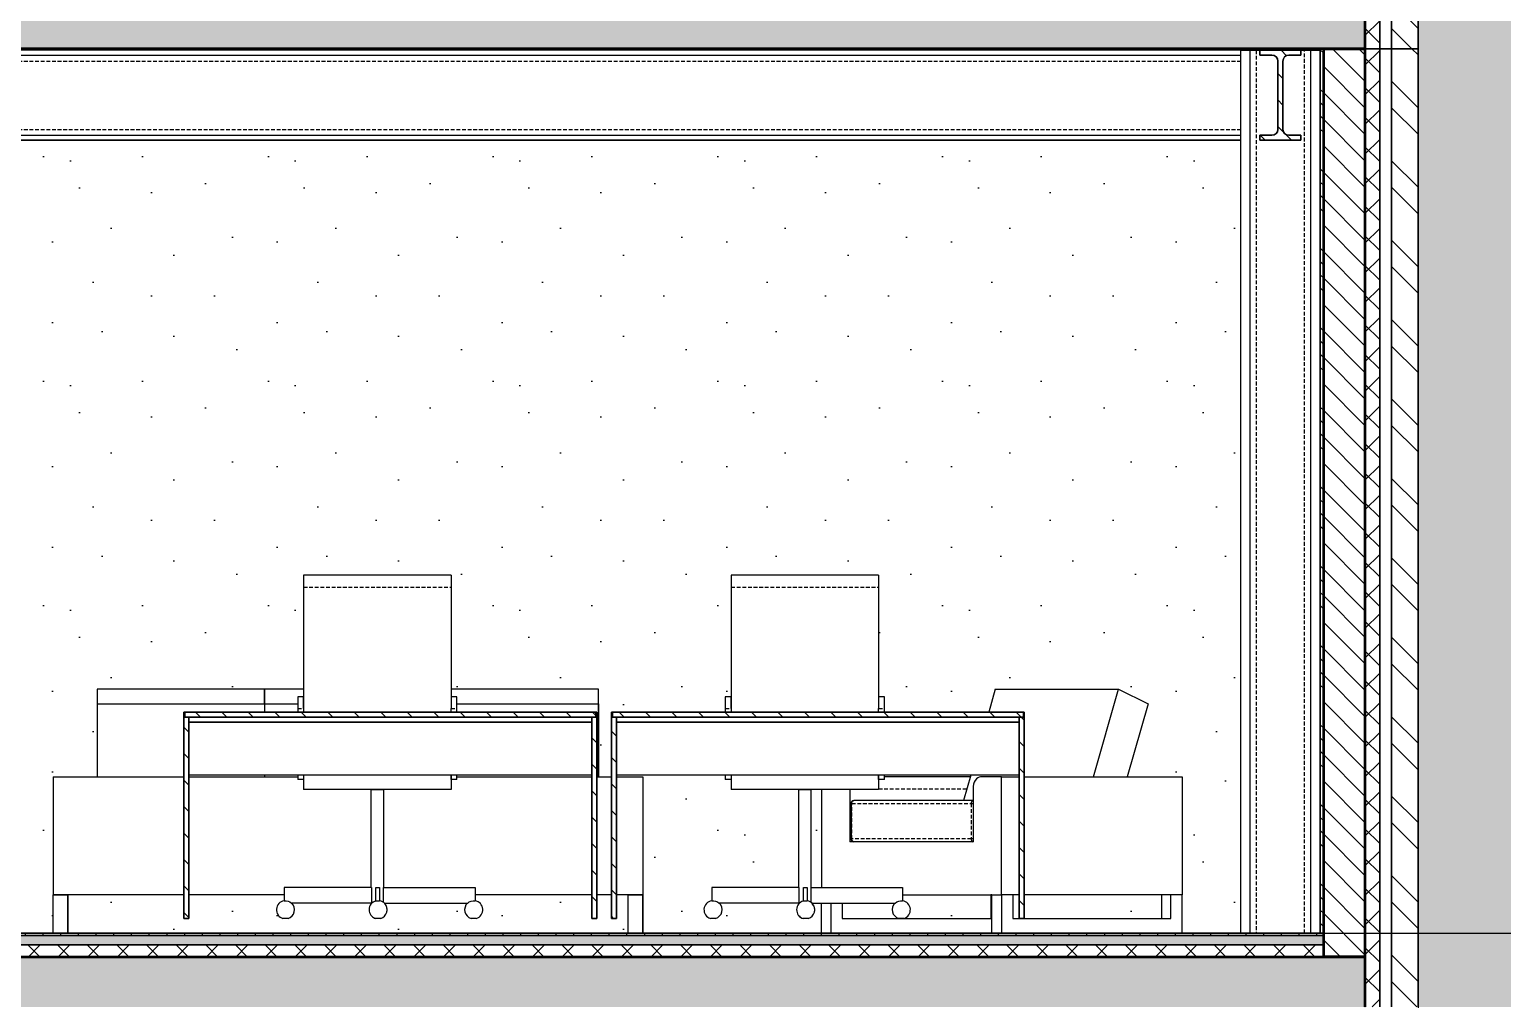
# Model space of a CAD drawing. Header units: millimetres. Extents: x -100 to 224448, y 0 to 22177.
# Drawn here: x 90569 to 95565, y 10125 to 13416 of the extents above; entities that cross this region are included whole.
import ezdxf

# ---------------------------------------------------------------- set-up
doc = ezdxf.new("R2010")
doc.units = ezdxf.units.MM
doc.linetypes.add('DASHED', pattern=[19.05, 12.7, -6.35])
doc.layers.get('0').update_dxf_attribs({"true_color": 0xdfdfdf})
for name, color, linetype in [('Background_0', 7, 'Continuous'), ('Background_Front bricks', 7, 'Continuous'), ('Boundary_0', 7, 'Continuous'), ('Boundary_Air', 7, 'Continuous'), ('Boundary_Cavity Wall_ Front', 7, 'Continuous'), ('Boundary_Floor_ Ceramic Tiles', 7, 'Continuous'), ('Boundary_Front bricks', 7, 'Continuous'), ('Boundary_Gypsum Board', 54, 'Continuous'), ('Boundary_Insulation_ Extruded Polystyrene', 42, 'Continuous'), ('Boundary_Insulation_ Polyurethane Foam', 42, 'Continuous'), ('Boundary_Screed', 7, 'Continuous'), ('Elevation_Front bricks', 7, 'Continuous'), ('Elevation_Gypsum Board', 7, 'Continuous'), ('Fill_0', 7, 'Continuous'), ('Fill_Concrete_ Reinforced', 85, 'Continuous'), ('Fill_Floor_ Ceramic Tiles', 251, 'Continuous'), ('Fill_Front bricks', 7, 'Continuous'), ('Fill_Gypsum Board', 251, 'Continuous'), ('Fill_Insulation_ Extruded Polystyrene', 42, 'Continuous'), ('Fill_Insulation_ Polyurethane Foam', 42, 'Continuous'), ('Fill_Screed', 251, 'Continuous'), ('Fill_Supporting Wall_ Brick', 11, 'Continuous'), ('Viewport border', 7, 'Continuous')]:
    doc.layers.add(name, color=color, linetype=linetype)
for name, color, linetype, lineweight in [('Background_Air', 7, 'Continuous', 9), ('Background_Concrete_ Reinforced', 7, 'Continuous', 9), ('Background_Floor_ Ceramic Tiles', 7, 'Continuous', 9), ('Background_Gypsum Board', 7, 'Continuous', 9), ('Background_Insulation_ Extruded Polystyrene', 7, 'Continuous', 9), ('Background_Insulation_ Polyurethane Foam', 7, 'Continuous', 9), ('Background_Screed', 7, 'Continuous', 9), ('Background_Supporting Wall_ Brick', 7, 'Continuous', 9), ('Boundary_Concrete_ Reinforced', 99, 'Continuous', 50), ('Boundary_Supporting Wall_ Brick', 14, 'Continuous', 50)]:
    doc.layers.add(name, color=color, linetype=linetype, lineweight=lineweight)
doc.layers.add('BIM_ROOM_LINES', color=7, linetype='Continuous', plot=False)
pattern_1 = [(45, (-5595.9, -5200), (-44.90128, 44.90128), [])]
pattern_2 = [(15, (-5595.9, -5200), (287.368, 497.736), [50.8, -355.6]), (105, (-5595.9, -5200), (-497.736, 287.368), [50.8, -355.6]), (150, (-5546.83, -5186.85), (-392.5523, -105.184), [71.842, -502.8944]), (15, (-5606, -4966.04), (287.368, 497.736), [50.8, -355.6]), (60, (-5574.9, -4984), (-105.184, 392.5523), [35.921, -538.8154]), (150, (-5574.9, -4984), (-392.5523, -105.184), [35.921, -538.8154]), (15, (-5485.1, -4828.46), (287.368, 497.736), [71.842, -334.558]), (60, (-5485.1, -4828.46), (-105.184, 392.5523), [50.8, -523.9364]), (150, (-5415.7, -4809.87), (-392.5523, -105.184), [50.8, -523.9364]), (105, (-5352.3, -5029.55), (-497.736, 287.368), [50.8, -355.6]), (60, (-5352.32, -5029.55), (-105.184, 392.5523), [35.921, -538.8154]), (150, (-5334.36, -4998.44), (-392.5523, -105.184), [35.921, -538.8154]), (15, (-5573.13, -5088.7), (287.368, 497.736), [25.4, -340.36]), (15, (-5305, -4911.7), (287.368, 497.736), [25.4, -340.36]), (105, (-5440.83, -4895.5), (-497.736, 287.368), [25.4, -340.36]), (150, (-5332.6, -5103.15), (-392.5523, -105.184), [35.921, -538.8154]), (150, (-5576.65, -4879.3), (-392.5523, -105.184), [35.921, -538.8154]), (60, (-5446.4, -5021.9), (-105.184, 392.5523), [35.921, -538.8154]), (105, (-5474.1, -5114.77), (-497.736, 287.368), [6.35, -400.05]), (105, (-5500.1, -4944.24), (-497.736, 287.368), [6.35, -400.05]), (105, (-5334.15, -4827.46), (-497.736, 287.368), [6.35, -400.05]), (105, (-5272.14, -5034.36), (-497.736, 287.368), [6.35, -400.05])]

# ---------------------------------------------------------------- blocks, each defined once
blk = doc.blocks.new("AA'__section__..%5CMainBuilding.dwg", base_point=(4426.8, -9050, 0))
at = {"layer": 'Elevation_Front bricks'}
h = blk.add_hatch(dxfattribs=at)
h.set_pattern_fill('V_MASONRY300x75', color=256, scale=10, style=0)
h.paths.add_polyline_path([(41445.9, 4800), (26195.9, 4800), (26195.9, 4495), (26195.9, 4470), (26195.9, 4300), (26195.9, 1050), (41445.9, 1050)])
h.paths.add_polyline_path([(26585.9, 4105), (26645.9, 4105), (27785.9, 4105), (27845.9, 4105), (28985.9, 4105), (29045.9, 4105), (30185.9, 4105), (30245.9, 4105), (31385.9, 4105), (31445.9, 4105), (32585.9, 4105), (32645.9, 4105), (33785.9, 4105), (33845.9, 4105), (34985.9, 4105), (35045.9, 4105), (36185.9, 4105), (36245.9, 4105), (37385.9, 4105), (37445.9, 4105), (38585.9, 4105), (38645.9, 4105), (39785.9, 4105), (39845.9, 4105), (40985.9, 4105), (41045.9, 4105), (41045.9, 1745), (40985.9, 1745), (39845.9, 1745), (39785.9, 1745), (38645.9, 1745), (38585.9, 1745), (37445.9, 1745), (37385.9, 1745), (36245.9, 1745), (36185.9, 1745), (35045.9, 1745), (34985.9, 1745), (33845.9, 1745), (33785.9, 1745), (32645.9, 1745), (32585.9, 1745), (31445.9, 1745), (31385.9, 1745), (30245.9, 1745), (30185.9, 1745), (29045.9, 1745), (28985.9, 1745), (27845.9, 1745), (27785.9, 1745), (26645.9, 1745), (26585.9, 1745)], flags=16)
at = {"layer": 'Elevation_Gypsum Board'}
h = blk.add_hatch(dxfattribs=at)
h.set_pattern_fill('DOTS2', color=256, scale=30, style=0)
h.paths.add_polyline_path([(25625.9, 4295), (25632.1, 4295), (25646.9, 4295), (25659.4, 4295), (25798.4, 4295), (25810.9, 4295), (25825.7, 4295), (25831.9, 4295), (25863.9, 4295), (25863.9, 4300), (25846.9, 4300), (25840.7, 4300), (25831.9, 4300), (25825.9, 4300), (25825.7, 4300), (25810.9, 4300), (25661.9, 4300), (25647.1, 4300), (25646.9, 4300), (25640.9, 4300), (25632.1, 4300), (25625.9, 4300), (25608.9, 4300), (25593.9, 4300), (21120.9, 4300), (21105.9, 4300), (21105.9, 4295), (25593.9, 4295)])
h = blk.add_hatch(dxfattribs=at)
h.set_pattern_fill('DOTS2', color=256, scale=30, style=0)
h.paths.add_polyline_path([(23416.6, 2127.4), (23416.6, 2078.3), (23416.6, 1830), (23460.5, 1830), (23460.5, 2050), (23463.5, 2050), (23846.4, 2050), (23846.4, 2061.9), (23846.4, 2090.2), (23846.4, 2101.9), (23866.4, 2101.9), (23866.4, 2474.1), (23866.4, 2502.4), (23866.4, 2514.1), (24366.4, 2514.1), (24366.4, 2502.4), (24366.4, 2474.1), (24366.4, 2101.9), (24386.4, 2101.9), (24386.4, 2090.2), (24386.4, 2061.9), (24386.4, 2050), (24740.1, 2050), (24762.2, 2127.4), (25180, 2127.4), (25280.5, 2078.3), (25209.3, 1830), (25395.9, 1830), (25395.9, 1430), (25395.9, 1300), (25593.9, 1300), (25593.9, 3990), (21120.9, 3990), (21120.9, 1300), (21566.6, 1300), (21566.6, 1430), (21566.6, 1830), (21716.6, 1830), (21716.6, 2078.3), (21716.6, 2127.4), (22283.3, 2127.4), (22416.4, 2127.4), (22416.4, 2474.1), (22416.4, 2502.4), (22416.4, 2514.1), (22916.4, 2514.1), (22916.4, 2502.4), (22916.4, 2474.1), (22916.4, 2127.4)])
h = blk.add_hatch(dxfattribs=at)
h.set_pattern_fill('DOTS2', color=256, scale=30, style=0)
h.paths.add_polyline_path([(23566.6, 1830), (23566.6, 1430), (23566.6, 1300), (24172.4, 1300), (24172.4, 1401.9), (24140.1, 1401.9, -0.014545), (24141.4, 1400.7, -0.191524), (24149.8, 1379.5, -0.331659), (24127.8, 1350), (24119, 1350), (24110.2, 1350, -0.13177), (24096.6, 1358.4, -0.414572), (24097.9, 1401.9), (24096.2, 1401.9), (24095.9, 1401.9), (23826, 1401.9, -0.577912), (23813.7, 1350), (23796.1, 1350, -0.801963), (23800.3, 1410), (23800.3, 1455.4), (24095.9, 1455.4), (24095.9, 1786.9), (23866.4, 1786.9), (23866.4, 1821.2), (23846.4, 1821.2), (23846.4, 1836), (23477.5, 1836), (23477.5, 1830)])
h = blk.add_hatch(dxfattribs=at)
h.set_pattern_fill('DOTS2', color=256, scale=30, style=0)
h.paths.add_polyline_path([(24386.4, 1830), (24677, 1830), (24678.7, 1836), (24386.4, 1836)])
h = blk.add_hatch(dxfattribs=at)
h.set_pattern_fill('DOTS2', color=256, scale=30, style=0)
h.paths.add_polyline_path([(24172.4, 1455.4), (24172.4, 1786.9), (24136.9, 1786.9), (24136.9, 1455.4)])
h = blk.add_hatch(dxfattribs=at)
h.set_pattern_fill('DOTS2', color=256, scale=30, style=0)
h.paths.add_polyline_path([(22010.5, 1430), (21616.6, 1430), (21616.6, 1300), (23516.6, 1300), (23516.6, 1430), (23477.5, 1430), (23477.5, 1350), (23460.5, 1350), (23460.5, 1430), (23410.5, 1430), (23410.5, 1350), (23393.5, 1350), (23393.5, 1430), (22997.8, 1430), (22997.8, 1410, -0.801963), (23002.1, 1350), (22984.5, 1350, -0.577912), (22972.2, 1401.9), (22690.1, 1401.9, -0.014545), (22691.4, 1400.7, -0.191524), (22699.8, 1379.5, -0.331659), (22677.8, 1350), (22669, 1350), (22660.2, 1350, -0.131769), (22646.6, 1358.4, -0.414572), (22647.9, 1401.9), (22646.2, 1401.9), (22645.9, 1401.9), (22376, 1401.9, -0.577911), (22363.7, 1350), (22346.1, 1350, -0.801964), (22350.3, 1410), (22350.3, 1430), (22027.5, 1430), (22027.5, 1350), (22010.5, 1350)])
h = blk.add_hatch(dxfattribs=at)
h.set_pattern_fill('DOTS2', color=256, scale=30, style=0)
h.paths.add_polyline_path([(24242.9, 1401.9), (24242.9, 1350), (24434.5, 1350, -0.577912), (24422.2, 1401.9)])
h = blk.add_hatch(dxfattribs=at)
h.set_pattern_fill('DOTS2', color=256, scale=30, style=0)
h.paths.add_polyline_path([(24746.9, 1430), (24447.8, 1430), (24447.8, 1410, -0.801963), (24452.1, 1350), (24746.9, 1350)])
h = blk.add_hatch(dxfattribs=at)
h.set_pattern_fill('DOTS2', color=256, scale=30, style=0)
h.paths.add_polyline_path([(24821.4, 1350), (24843.5, 1350), (24843.5, 1430), (24821.4, 1430)])
h = blk.add_hatch(dxfattribs=at)
h.set_pattern_fill('DOTS2', color=256, scale=30, style=0)
h.paths.add_polyline_path([(25325.5, 1430), (24860.5, 1430), (24860.5, 1350), (25325.5, 1350)])
at = {"layer": 'Fill_0', "extrusion": (-1.74004e-16, -3.40045e-30, -1)}
h = blk.add_hatch(dxfattribs=at)
h.set_pattern_fill('ANSI31', color=256, scale=20, style=0)
h.set_pattern_definition(pattern_1)
edge = h.paths.add_edge_path()
edge.add_line((-25659.4, 4278.3), (-25659.4, 4295))
edge.add_line((-25659.4, 4295), (-25798.4, 4295))
edge.add_line((-25798.4, 4295), (-25798.4, 4278.3))
edge.add_line((-25798.4, 4278.3), (-25757.5, 4278.3))
edge.add_spline(control_points=[(-25757.5, 4278.3), (-25737.6, 4278.3), (-25737.6, 4258.4)], knot_values=[-0.785398, -0.785398, -0.785398, 0.785398, 0.785398, 0.785398], weights=[1, 0.707107, 1], degree=2, periodic=0)
edge.add_line((-25737.6, 4258.4), (-25737.6, 4026.6))
edge.add_spline(control_points=[(-25737.6, 4026.6), (-25737.6, 4006.7), (-25757.5, 4006.7)], knot_values=[-0.785398, -0.785398, -0.785398, 0.785398, 0.785398, 0.785398], weights=[1, 0.707107, 1], degree=2, periodic=0)
edge.add_line((-25757.5, 4006.7), (-25798.4, 4006.7))
edge.add_line((-25798.4, 4006.7), (-25798.4, 3990))
edge.add_line((-25798.4, 3990), (-25659.4, 3990))
edge.add_line((-25659.4, 3990), (-25659.4, 4006.7))
edge.add_line((-25659.4, 4006.7), (-25700.3, 4006.7))
edge.add_spline(control_points=[(-25700.3, 4006.7), (-25720.2, 4006.7), (-25720.2, 4026.6)], knot_values=[-0.785398, -0.785398, -0.785398, 0.785398, 0.785398, 0.785398], weights=[1, 0.707107, 1], degree=2, periodic=0)
edge.add_line((-25720.2, 4026.6), (-25720.2, 4258.4))
edge.add_spline(control_points=[(-25720.2, 4258.4), (-25720.2, 4278.3), (-25700.3, 4278.3)], knot_values=[-0.785398, -0.785398, -0.785398, 0.785398, 0.785398, 0.785398], weights=[1, 0.707107, 1], degree=2, periodic=0)
edge.add_line((-25700.3, 4278.3), (-25659.4, 4278.3))
at = {"layer": 'Fill_0', "extrusion": (-2.74833e-15, -6.69558e-17, -1)}
h = blk.add_hatch(dxfattribs=at)
h.set_pattern_fill('ANSI31', color=256, scale=20, style=0)
h.set_pattern_definition([(45, (-5595.9, -5200), (-44.90128, 44.90128), [])])
h.paths.add_polyline_path([(-22013.5, 2050), (-22013.5, 2033), (-22027.5, 2033), (-22027.5, 1350), (-22010.5, 1350), (-22010.5, 2050)])
at = {"layer": 'Fill_0', "extrusion": (-3.59162e-18, 8.10868e-29, -1)}
h = blk.add_hatch(dxfattribs=at)
h.set_pattern_fill('ANSI31', color=256, scale=20, style=0)
h.set_pattern_definition(pattern_1)
h.paths.add_polyline_path([(-22013.5, 2050), (-23407.5, 2050), (-23407.5, 2033), (-22013.5, 2033)])
at = {"layer": 'Fill_0', "extrusion": (-1.74004e-16, -3.74539e-30, -1)}
h = blk.add_hatch(dxfattribs=at)
h.set_pattern_fill('ANSI31', color=256, scale=20, style=0)
h.set_pattern_definition(pattern_1)
h.paths.add_polyline_path([(-23407.5, 2033), (-23407.5, 2050), (-23410.5, 2050), (-23410.5, 1350), (-23393.5, 1350), (-23393.5, 2033)])
at = {"layer": 'Fill_0', "extrusion": (-1.74004e-16, -2.12772e-30, -1)}
h = blk.add_hatch(dxfattribs=at)
h.set_pattern_fill('ANSI31', color=256, scale=20, style=0)
h.set_pattern_definition(pattern_1)
h.paths.add_polyline_path([(-23463.5, 2050), (-23463.5, 2033), (-23477.5, 2033), (-23477.5, 1350), (-23460.5, 1350), (-23460.5, 2050)])
at = {"layer": 'Fill_0', "extrusion": (-1.57639e-17, -2.82878e-30, -1)}
h = blk.add_hatch(dxfattribs=at)
h.set_pattern_fill('ANSI31', color=256, scale=20, style=0)
h.set_pattern_definition(pattern_1)
h.paths.add_polyline_path([(-23463.5, 2050), (-24857.5, 2050), (-24857.5, 2033), (-23463.5, 2033)])
at = {"layer": 'Fill_0', "extrusion": (-1.74004e-16, 1.06547e-32, -1)}
h = blk.add_hatch(dxfattribs=at)
h.set_pattern_fill('ANSI31', color=256, scale=20, style=0)
h.set_pattern_definition(pattern_1)
h.paths.add_polyline_path([(-24857.5, 2033), (-24857.5, 2050), (-24860.5, 2050), (-24860.5, 1350), (-24843.5, 1350), (-24843.5, 2033)])
at = {"layer": 'Fill_Concrete_ Reinforced', "extrusion": (1.66128e-17, 2.88827e-15, -1)}
h = blk.add_hatch(dxfattribs=at)
h.set_pattern_fill('CONCRETE1', color=256, scale=20, angle=15, style=0)
h.set_pattern_definition(pattern_2)
h.paths.add_polyline_path([(-26015.9, 4300), (-5775.9, 4300), (-5775.9, 4470), (-5915.9, 4470), (-25875.9, 4470), (-26015.9, 4470)])
h = blk.add_hatch(dxfattribs=at)
h.set_pattern_fill('CONCRETE1', color=256, scale=20, angle=15, style=0)
h.set_pattern_definition(pattern_2)
h.paths.add_polyline_path([(-26015.9, 1050), (-5775.9, 1050), (-5775.9, 1220), (-5915.9, 1220), (-25875.9, 1220), (-26015.9, 1220)])
at = {"layer": 'Fill_Floor_ Ceramic Tiles', "extrusion": (2.10113e-17, -4.02994e-14, -1)}
h = blk.add_hatch(dxfattribs=at)
h.set_pattern_fill('_USER', color=256, scale=60, angle=90, style=0, pattern_type=0)
h.set_pattern_definition([(90, (-5595.9, -5200), (-60, -2e-13), [])])
h.paths.add_polyline_path([(-5915.9, 1300), (-25875.9, 1300), (-25875.9, 1292), (-5915.9, 1292)])
at = {"layer": 'Fill_Front bricks', "extrusion": (-3.94471e-15, 1.0442e-17, -1)}
h = blk.add_hatch(dxfattribs=at)
h.set_pattern_fill('ANSI32', color=256, scale=20, style=0)
h.set_pattern_definition([(45, (-5595.9, -5200), (-134.7038, 134.7038), []), (45, (-5506.1, -5200), (-134.7038, 134.7038), [])])
h.paths.add_polyline_path([(-26195.9, 7550), (-26195.9, 4300), (-26105.9, 4300), (-26105.9, 7550)])
at = {"layer": 'Fill_Front bricks', "extrusion": (-1.74004e-16, -1.85666e-32, -1)}
h = blk.add_hatch(dxfattribs=at)
h.set_pattern_fill('ANSI32', color=256, scale=20, style=0)
h.set_pattern_definition([(45, (-5595.9, -5200), (-134.7038, 134.7038), []), (45, (-5506.1, -5200), (-134.7038, 134.7038), [])])
h.paths.add_polyline_path([(-26195.9, 4300), (-26195.9, 1050), (-26105.9, 1050), (-26105.9, 4300)])
at = {"layer": 'Fill_Gypsum Board', "extrusion": (-1.74004e-16, 1.69794e-30, -1)}
h = blk.add_hatch(dxfattribs=at)
h.set_pattern_fill('ANSI34', color=256, scale=10, style=0)
h.set_pattern_definition([(45, (-5595.9, -5200), (-134.7038, 134.7038), []), (45, (-5551, -5200), (-134.7038, 134.7038), []), (45, (-5506.1, -5200), (-134.7038, 134.7038), []), (45, (-5461.2, -5200), (-134.7038, 134.7038), [])])
h.paths.add_polyline_path([(-25863.9, 1300), (-25863.9, 4300), (-25875.9, 4300), (-25875.9, 1300)])
at = {"layer": 'Fill_Insulation_ Extruded Polystyrene', "extrusion": (2.11813e-17, 8.48409e-16, -1)}
h = blk.add_hatch(dxfattribs=at)
h.set_pattern_fill('INSULATION', color=256, scale=20, style=0)
h.set_pattern_definition([(45, (-5595.9, -5200), (-50.28943, 50.28943), []), (135, (-5595.9, -5200), (-50.28943, -50.28943), [])])
h.paths.add_polyline_path([(-5915.9, 1260), (-25875.9, 1260), (-25875.9, 1220), (-5915.9, 1220)])
at = {"layer": 'Fill_Insulation_ Polyurethane Foam', "extrusion": (2.06308e-15, 3.59467e-17, -1)}
h = blk.add_hatch(dxfattribs=at)
h.set_pattern_fill('INSULATION', color=256, scale=20, style=0)
h.set_pattern_definition([(45, (-5595.9, -5200), (-50.28943, 50.28943), []), (135, (-5595.9, -5200), (-50.28943, -50.28943), [])])
h.paths.add_polyline_path([(-26065.9, 7550), (-26065.9, 4300), (-26015.9, 4300), (-26015.9, 4470), (-26015.9, 7550)])
at = {"layer": 'Fill_Insulation_ Polyurethane Foam', "extrusion": (-1.74004e-16, -3.37054e-31, -1)}
h = blk.add_hatch(dxfattribs=at)
h.set_pattern_fill('INSULATION', color=256, scale=20, style=0)
h.set_pattern_definition([(45, (-5595.9, -5200), (-50.28943, 50.28943), []), (135, (-5595.9, -5200), (-50.28943, -50.28943), [])])
h.paths.add_polyline_path([(-26065.9, 4300), (-26065.9, 1050), (-26015.9, 1050), (-26015.9, 1220), (-26015.9, 4300)])
at = {"layer": 'Fill_Screed', "extrusion": (2.11813e-17, 1.06051e-15, -1)}
h = blk.add_hatch(dxfattribs=at)
h.set_pattern_fill('SCREED', color=256, scale=20, angle=15, style=0)
h.set_pattern_definition([(15, (-5595.9, -5200), (915.6406, 508.3053), [-127, 0, -381, 0]), (15, (-5599.19, -5187.73), (915.6406, 508.3053), [-50.8, 0, -177.8, 0, -91.44, 0, -381, 0]), (15, (-5602.47, -5175.47), (915.6406, 508.3053), [-25.4, 0, -127, 0, -127, 0, -279.4, 0, -91.44, 0]), (15, (-5605.76, -5163.2), (915.6406, 508.3053), [-91.44, 0, -406.4, 0]), (15, (-5609.05, -5150.93), (915.6406, 508.3053), [-304.8, 0, -304.8, 0]), (15, (-5612.34, -5138.66), (915.6406, 508.3053), [-431.8, 0]), (15, (-5615.62, -5126.4), (915.6406, 508.3053), [-127, 0, -558.8, 0]), (15, (-5618.9, -5114.13), (915.6406, 508.3053), [-177.8, 0, -101.6, 0]), (15, (-5622.2, -5101.86), (915.6406, 508.3053), [-254, 0]), (15, (-5628.77, -5077.33), (915.6406, 508.3053), [-35.56, 0, -381, 0, -228.6, 0]), (15, (-5632.06, -5065.06), (915.6406, 508.3053), [-50.8, 0, -5.08, 0, -127, 0]), (15, (-5635.34, -5052.8), (915.6406, 508.3053), [-25.4, 0, -330.2, 0, -381, 0]), (15, (-5638.63, -5040.53), (915.6406, 508.3053), [-254, 0]), (15, (-5641.92, -5028.26), (915.6406, 508.3053), [-127, 0, -533.4, 0]), (15, (-5648.5, -5003.72), (915.6406, 508.3053), [-609.6, 0]), (15, (-5651.78, -4991.46), (915.6406, 508.3053), [-127, 0, -10.16, 0, -177.8, 0]), (15, (-5655.07, -4979.2), (915.6406, 508.3053), [-35.56, 0, -254, 0, -101.6, 0, -177.8, 0, -203.2, 0]), (15, (-5658.35, -4966.92), (915.6406, 508.3053), [-76.2, 0, -101.6, 0, -254, 0, -10.16, 0, -127, 0]), (15, (-5661.64, -4954.65), (915.6406, 508.3053), [-254, 0])])
h.paths.add_polyline_path([(-5915.9, 1292), (-25875.9, 1292), (-25875.9, 1260), (-5915.9, 1260)])
at = {"layer": 'Fill_Supporting Wall_ Brick', "extrusion": (-1.74004e-16, -1.34351e-31, -1)}
h = blk.add_hatch(dxfattribs=at)
h.set_pattern_fill('ANSI31', color=256, scale=20, style=0)
h.set_pattern_definition(pattern_1)
h.paths.add_polyline_path([(-26015.9, 4300), (-26015.9, 1220), (-25875.9, 1220), (-25875.9, 1300), (-25875.9, 4300)])
at = {"linetype": 'DASHED', "extrusion": (0, 1, 1.06547e-32)}
for p, q in [((25661.9, 4300), (25661.9, 4300)), ((25661.9, 4300), (25661.9, 4300)), ((21105.9, 4258.4), (25593.9, 4258.4)), ((25646.9, 4295), (25646.9, 1300)), ((25810.9, 1300), (25810.9, 4295)), ((21105.9, 4026.6), (25593.9, 4026.6)), ((22416.4, 2474.1), (22916.4, 2474.1)), ((23866.4, 2474.1), (24366.4, 2474.1)), ((22396.4, 2061.9), (22416.4, 2061.9)), ((22916.4, 2061.9), (22936.4, 2061.9)), ((23846.4, 2061.9), (23866.4, 2061.9)), ((24366.4, 2061.9), (24386.4, 2061.9)), ((24366.4, 1790), (24665.5, 1790)), ((24272.9, 1740), (24275.3, 1740)), ((24275.3, 1740), (24680.2, 1740)), ((24275.3, 1620), (24275.3, 1740)), ((24680.2, 1740), (24680.2, 1620)), ((24680.2, 1740), (24686.6, 1740)), ((24275.3, 1620), (24272.9, 1620)), ((24680.2, 1620), (24275.3, 1620)), ((24686.6, 1620), (24680.2, 1620))]:
    blk.add_line(p, q, dxfattribs=at)
blk.add_line((5427.9, 1300), (41613.9, 1300))
blk.add_line((5427.9, 1300), (41613.9, 1300))
blk.add_line((5427.9, 1300), (41613.9, 1300))
at = {"linetype": 'DASHED', "extrusion": (-1.74004e-16, 1.06547e-32, -1)}
for centre, start_param, end_param in [((24282.9, 1740), 5.497787, 6.283185), ((24282.9, 1740), 4.712389, 5.497787), ((24282.9, 1620), 3.926991, 4.712389), ((24282.9, 1620), 3.142682, 3.926991)]:
    blk.add_ellipse(centre, major_axis=(0, 10), ratio=0.766044, start_param=start_param, end_param=end_param, dxfattribs=at)
at = {"linetype": 'DASHED'}
for centre, major_axis, start_param, end_param in [((24687.9, 1740), (0, 10), 0.161603, 0.785398), ((24687.9, 1740), (0, 10), 0.785398, 1.570796), ((24687.9, 1620), (0, -10), 4.712389, 5.497787), ((24687.9, 1620), (0, -10), 5.497787, 6.121583)]:
    blk.add_ellipse(centre, major_axis=major_axis, ratio=0.766044, start_param=start_param, end_param=end_param, dxfattribs=at)
at = {"layer": 'Background_0', "extrusion": (0, 1, 1.06547e-32)}
for p, q in [((25625.9, 4300), (25593.9, 4300)), ((25640.9, 4300), (25608.9, 4300)), ((25608.9, 4300), (25608.9, 4300)), ((25640.9, 4300), (25608.9, 4300)), ((25608.9, 4300), (25608.9, 4300)), ((25632.1, 4300), (25625.9, 4300)), ((25646.9, 4300), (25632.1, 4300)), ((25647.1, 4300), (25640.9, 4300)), ((25647.1, 4300), (25640.9, 4300)), ((25810.9, 4300), (25646.9, 4300)), ((25661.9, 4300), (25647.1, 4300)), ((25661.9, 4300), (25647.1, 4300)), ((25825.9, 4300), (25661.9, 4300)), ((25825.9, 4300), (25661.9, 4300)), ((25825.7, 4300), (25810.9, 4300)), ((25831.9, 4300), (25825.7, 4300)), ((25840.7, 4300), (25825.9, 4300)), ((25840.7, 4300), (25825.9, 4300)), ((25863.9, 4300), (25831.9, 4300)), ((25846.9, 4300), (25840.7, 4300)), ((25846.9, 4300), (25840.7, 4300)), ((25863.9, 4300), (25846.9, 4300)), ((25846.9, 4300), (25846.9, 4300)), ((25846.9, 4300), (25846.9, 4300)), ((25863.9, 4300), (25846.9, 4300)), ((25593.9, 4295), (21105.9, 4295)), ((21105.9, 4278.3), (25593.9, 4278.3)), ((25593.9, 4295), (25593.9, 1300)), ((25593.9, 4295), (25625.9, 4295)), ((25625.9, 4295), (25632.1, 4295)), ((25625.9, 4295), (25625.9, 1300)), ((25632.1, 4295), (25646.9, 4295)), ((25646.9, 4295), (25659.4, 4295)), ((25798.4, 4295), (25659.4, 4295)), ((25659.4, 4295), (25659.4, 4278.3)), ((25659.4, 4278.3), (25700.3, 4278.3)), ((25720.2, 4258.4), (25720.2, 4026.6)), ((25737.6, 4026.6), (25737.6, 4258.4)), ((25757.5, 4278.3), (25798.4, 4278.3)), ((25798.4, 4295), (25810.9, 4295)), ((25798.4, 4278.3), (25798.4, 4295)), ((25810.9, 4295), (25825.7, 4295)), ((25825.7, 4295), (25831.9, 4295)), ((25831.9, 1300), (25831.9, 4295)), ((25831.9, 4295), (25863.9, 4295)), ((21105.9, 4006.7), (25593.9, 4006.7)), ((25700.3, 4006.7), (25659.4, 4006.7)), ((25659.4, 4006.7), (25659.4, 3990)), ((25798.4, 4006.7), (25757.5, 4006.7)), ((25798.4, 3990), (25798.4, 4006.7)), ((21105.9, 3990), (25593.9, 3990)), ((21120.9, 3990), (25593.9, 3990)), ((25593.9, 3990), (21120.9, 3990)), ((25659.4, 3990), (25798.4, 3990)), ((22416.4, 2514.1), (22416.4, 2502.4)), ((22916.4, 2514.1), (22416.4, 2514.1)), ((22416.4, 2502.4), (22416.4, 2474.1)), ((22916.4, 2514.1), (22916.4, 2502.4)), ((22916.4, 2502.4), (22916.4, 2474.1)), ((23866.4, 2514.1), (23866.4, 2502.4)), ((24366.4, 2514.1), (23866.4, 2514.1)), ((23866.4, 2502.4), (23866.4, 2474.1)), ((24366.4, 2514.1), (24366.4, 2502.4)), ((24366.4, 2502.4), (24366.4, 2474.1)), ((22416.4, 2474.1), (22416.4, 2050)), ((22916.4, 2474.1), (22916.4, 2101.9)), ((23866.4, 2474.1), (23866.4, 2050)), ((24366.4, 2474.1), (24366.4, 2101.9)), ((21716.6, 2127.4), (21716.6, 2078.3)), ((22283.3, 2127.4), (21716.6, 2127.4)), ((22283.3, 2078.3), (22283.3, 2127.4)), ((22283.3, 2127.4), (22283.3, 2078.3)), ((22416.4, 2127.4), (22283.3, 2127.4)), ((22396.4, 2101.9), (22396.4, 2090.2)), ((22416.4, 2101.9), (22396.4, 2101.9)), ((22416.4, 2090.2), (22416.4, 2101.9)), ((23416.6, 2127.4), (22916.4, 2127.4)), ((22916.4, 2101.9), (22916.4, 2090.2)), ((22936.4, 2101.9), (22916.4, 2101.9)), ((22936.4, 2090.2), (22936.4, 2101.9)), ((23416.6, 2078.3), (23416.6, 2127.4)), ((23416.6, 1830), (23416.6, 2127.4)), ((23416.6, 2127.4), (23416.6, 2127.4)), ((23846.4, 2101.9), (23846.4, 2090.2)), ((23866.4, 2101.9), (23846.4, 2101.9)), ((23866.4, 2090.2), (23866.4, 2101.9)), ((24366.4, 2101.9), (24366.4, 2090.2)), ((24386.4, 2101.9), (24366.4, 2101.9)), ((24386.4, 2090.2), (24386.4, 2101.9)), ((24762.2, 2127.4), (24740.1, 2050)), ((24762.2, 2127.4), (25180, 2127.4)), ((25094.8, 1830), (25180, 2127.4)), ((25180, 2127.4), (25280.5, 2078.3)), ((21716.6, 2078.3), (21716.6, 1830)), ((21716.6, 2078.3), (22283.3, 2078.3)), ((22013.5, 2050), (22010.5, 2050)), ((22010.5, 2050), (22010.5, 1350)), ((22013.5, 2050), (22013.5, 2033)), ((23407.5, 2050), (22013.5, 2050)), ((22013.5, 2033), (22013.5, 2050)), ((22283.3, 2078.3), (22283.3, 2050)), ((22283.3, 2078.3), (22396.4, 2078.3)), ((22283.3, 2078.3), (22283.3, 2050)), ((22396.4, 2090.2), (22396.4, 2061.9)), ((22396.4, 2061.9), (22396.4, 2050)), ((22416.4, 2061.9), (22416.4, 2090.2)), ((22416.4, 2078.3), (22416.4, 2078.3)), ((22416.4, 2061.9), (22416.4, 2050)), ((22916.4, 2090.2), (22916.4, 2061.9)), ((22916.4, 2050), (22916.4, 2061.9)), ((22936.4, 2061.9), (22936.4, 2090.2)), ((22936.4, 2078.3), (23416.6, 2078.3)), ((22936.4, 2050), (22936.4, 2061.9)), ((23407.5, 2050), (23407.5, 2033)), ((23407.5, 2033), (23407.5, 2050)), ((23410.5, 2050), (23407.5, 2050)), ((23410.5, 1350), (23410.5, 2050)), ((23410.5, 1350), (23410.5, 2050)), ((23416.6, 2078.3), (23416.6, 1830)), ((23460.5, 2050), (23460.5, 1350)), ((23463.5, 2050), (23460.5, 2050)), ((23463.5, 2033), (23463.5, 2050)), ((24857.5, 2050), (23463.5, 2050)), ((23463.5, 2050), (23463.5, 2033)), ((23846.4, 2090.2), (23846.4, 2061.9)), ((23846.4, 2061.9), (23846.4, 2050)), ((23866.4, 2061.9), (23866.4, 2090.2)), ((23866.4, 2061.9), (23866.4, 2050)), ((24366.4, 2090.2), (24366.4, 2061.9)), ((24366.4, 2050), (24366.4, 2061.9)), ((24386.4, 2061.9), (24386.4, 2090.2)), ((24386.4, 2050), (24386.4, 2061.9)), ((24860.5, 2050), (24857.5, 2050)), ((24857.5, 2050), (24857.5, 2033)), ((24857.5, 2033), (24857.5, 2050)), ((24860.5, 1350), (24860.5, 2050)), ((24860.5, 1350), (24860.5, 2050)), ((25280.5, 2078.3), (25209.3, 1830)), ((22027.5, 2033), (22013.5, 2033)), ((22013.5, 2033), (23407.5, 2033)), ((22027.5, 1350), (22027.5, 2033)), ((22027.5, 1350), (22027.5, 2033)), ((22027.5, 2033), (23393.5, 2033)), ((22027.5, 2033), (22027.5, 2016)), ((23393.5, 2033), (22027.5, 2033)), ((22027.5, 2016), (22027.5, 1836)), ((22027.5, 2016), (23393.5, 2016)), ((23393.5, 2016), (22027.5, 2016)), ((23407.5, 2033), (23393.5, 2033)), ((23393.5, 2033), (23393.5, 1350)), ((23463.5, 2033), (24857.5, 2033)), ((23477.5, 2033), (23463.5, 2033)), ((23477.5, 1350), (23477.5, 2033)), ((23477.5, 2033), (24843.5, 2033)), ((23477.5, 1350), (23477.5, 2033)), ((24843.5, 2033), (23477.5, 2033)), ((23477.5, 2033), (23477.5, 2016)), ((23477.5, 2016), (24843.5, 2016)), ((24843.5, 2016), (23477.5, 2016)), ((23477.5, 2016), (23477.5, 1836)), ((24843.5, 2033), (24843.5, 1350)), ((24857.5, 2033), (24843.5, 2033)), ((21566.6, 1830), (22010.5, 1830)), ((21566.6, 1830), (21566.6, 1430)), ((23393.5, 1836), (22027.5, 1836)), ((22027.5, 1830), (22396.4, 1830)), ((22283.3, 1836), (22283.3, 1830)), ((22283.3, 1836), (22283.3, 1830)), ((22396.4, 1836), (22396.4, 1821.2)), ((22416.4, 1821.2), (22396.4, 1821.2)), ((22416.4, 1836), (22416.4, 1786.9)), ((22916.4, 1821.2), (22916.4, 1836)), ((22916.4, 1836), (22916.4, 1786.9)), ((22916.4, 1830), (22916.4, 1830)), ((22936.4, 1821.2), (22916.4, 1821.2)), ((22936.4, 1821.2), (22936.4, 1836)), ((22936.4, 1830), (23393.5, 1830)), ((23410.5, 1830), (23460.5, 1830)), ((24843.5, 1836), (23477.5, 1836)), ((23477.5, 1830), (23566.6, 1830)), ((23566.6, 1830), (23566.6, 1430)), ((23566.6, 1830), (23566.6, 1830)), ((23566.6, 1830), (23566.6, 1430)), ((23846.4, 1836), (23846.4, 1821.2)), ((23866.4, 1821.2), (23846.4, 1821.2)), ((23866.4, 1836), (23866.4, 1786.9)), ((24366.4, 1821.2), (24366.4, 1836)), ((24366.4, 1836), (24366.4, 1786.9)), ((24366.4, 1830), (24366.4, 1830)), ((24386.4, 1821.2), (24366.4, 1821.2)), ((24386.4, 1821.2), (24386.4, 1836)), ((24677, 1830), (24386.4, 1830)), ((24678.7, 1836), (24654.1, 1750)), ((24783.1, 1830), (24712.4, 1830)), ((24783.1, 1830), (24843.5, 1830)), ((24783.1, 1430), (24783.1, 1830)), ((24860.5, 1830), (25395.9, 1830)), ((25395.9, 1830), (25395.9, 1430)), ((22916.4, 1786.9), (22416.4, 1786.9)), ((22645.9, 1455.4), (22645.9, 1786.9)), ((22645.9, 1786.9), (22686.9, 1786.9)), ((22686.9, 1786.9), (22686.9, 1455.4)), ((24366.4, 1786.9), (23866.4, 1786.9)), ((24095.9, 1455.4), (24095.9, 1786.9)), ((24095.9, 1786.9), (24136.9, 1786.9)), ((24136.9, 1786.9), (24136.9, 1455.4)), ((24172.4, 1786.9), (24172.4, 1455.4)), ((24268.8, 1786.9), (24268.8, 1610)), ((24686.6, 1750), (24282.9, 1750)), ((24686.6, 1790), (24686.6, 1610)), ((24272.9, 1740), (24272.9, 1620)), ((24686.6, 1610), (24268.8, 1610)), ((22350.3, 1455.4), (22350.3, 1409.6)), ((22646.2, 1455.4), (22350.3, 1455.4)), ((22646.2, 1455.4), (22646.2, 1401.9)), ((22661.4, 1409), (22661.4, 1455.4)), ((22661.4, 1455.4), (22674.1, 1455.4)), ((22674.1, 1455.4), (22674.1, 1409.6)), ((22686.6, 1455.4), (22997.8, 1455.4)), ((22686.6, 1455.4), (22686.6, 1404.8)), ((22997.8, 1455.4), (22997.8, 1409.6)), ((23800.3, 1455.4), (23800.3, 1409.6)), ((24096.2, 1455.4), (23800.3, 1455.4)), ((24096.2, 1455.4), (24096.2, 1401.9)), ((24111.4, 1455.4), (24124.1, 1455.4)), ((24111.4, 1409), (24111.4, 1455.4)), ((24124.1, 1455.4), (24124.1, 1409.6)), ((24136.6, 1455.4), (24136.6, 1404.8)), ((24136.6, 1455.4), (24447.8, 1455.4)), ((24447.8, 1455.4), (24447.8, 1409.6)), ((22010.5, 1430), (21566.6, 1430)), ((21566.6, 1300), (21566.6, 1430)), ((21566.6, 1430), (21616.6, 1430)), ((22010.5, 1430), (21616.6, 1430)), ((21616.6, 1430), (21616.6, 1300)), ((21616.6, 1300), (21616.6, 1430)), ((22350.3, 1430), (22027.5, 1430)), ((22350.3, 1430), (22027.5, 1430)), ((22646.2, 1401.9), (22375.4, 1401.9)), ((22375.4, 1401.9), (22376, 1401.9)), ((22645.9, 1401.9), (22647.9, 1401.9)), ((22645.9, 1401.9), (22647.9, 1401.9)), ((22674.1, 1409.6), (22674.1, 1409.9)), ((22690.1, 1401.9), (22972.8, 1401.9)), ((22972.2, 1401.9), (22972.8, 1401.9)), ((23393.5, 1430), (22997.8, 1430)), ((23393.5, 1430), (22997.8, 1430)), ((22997.8, 1409.6), (22997.8, 1410)), ((23460.5, 1430), (23410.5, 1430)), ((23460.5, 1430), (23410.5, 1430)), ((23516.6, 1430), (23477.5, 1430)), ((23566.6, 1430), (23477.5, 1430)), ((23516.6, 1430), (23566.6, 1430)), ((23516.6, 1300), (23516.6, 1430)), ((23566.6, 1300), (23566.6, 1430)), ((23566.6, 1430), (23566.6, 1300)), ((24096.2, 1401.9), (23825.4, 1401.9)), ((23825.4, 1401.9), (23826, 1401.9)), ((24095.9, 1401.9), (24097.9, 1401.9)), ((24095.9, 1401.9), (24097.9, 1401.9)), ((24124.1, 1409.6), (24124.1, 1409.9)), ((24140.1, 1401.9), (24422.8, 1401.9)), ((24172.4, 1300), (24172.4, 1401.9)), ((24204.6, 1401.9), (24204.6, 1300)), ((24242.9, 1401.9), (24242.9, 1350)), ((24422.2, 1401.9), (24422.8, 1401.9)), ((24447.8, 1430), (24783.1, 1430)), ((24447.8, 1409.6), (24447.8, 1410)), ((24750.9, 1430), (24746.9, 1430)), ((24746.9, 1430), (24746.9, 1350)), ((24750.9, 1300), (24750.9, 1430)), ((24750.9, 1430), (24783.1, 1430)), ((24843.5, 1430), (24783.1, 1430)), ((24821.4, 1430), (24783.1, 1430)), ((24783.1, 1430), (24783.1, 1300)), ((24821.4, 1430), (24821.4, 1350)), ((25395.9, 1430), (24860.5, 1430)), ((25325.5, 1430), (25325.5, 1350)), ((25357.6, 1430), (25325.5, 1430)), ((25357.6, 1350), (25357.6, 1430)), ((25395.9, 1430), (25357.6, 1430)), ((25395.9, 1300), (25395.9, 1430)), ((22027.5, 1350), (22010.5, 1350)), ((22010.5, 1350), (22027.5, 1350)), ((22363.7, 1350), (22346.1, 1350)), ((22669, 1350), (22660.2, 1350)), ((22669, 1350), (22660.2, 1350)), ((22677.8, 1350), (22669, 1350)), ((22677.8, 1350), (22669, 1350)), ((23002.1, 1350), (22984.5, 1350)), ((23393.5, 1350), (23410.5, 1350)), ((23393.5, 1350), (23410.5, 1350)), ((23460.5, 1350), (23477.5, 1350)), ((23477.5, 1350), (23460.5, 1350)), ((23813.7, 1350), (23796.1, 1350)), ((24119, 1350), (24110.2, 1350)), ((24119, 1350), (24110.2, 1350)), ((24127.8, 1350), (24119, 1350)), ((24127.8, 1350), (24119, 1350)), ((24242.9, 1350), (24750.9, 1350)), ((24452.1, 1350), (24434.5, 1350)), ((24821.4, 1350), (25357.6, 1350)), ((24843.5, 1350), (24860.5, 1350)), ((24843.5, 1350), (24860.5, 1350))]:
    blk.add_line(p, q, dxfattribs=at)
at = {"layer": 'Background_0', "extrusion": (0, 0, -1)}
for centre, start, end in [((-25700.3, 4258.4), 90, 180), ((-25757.5, 4258.4), 0, 90), ((-25700.3, 4026.6), 180, 270), ((-25757.5, 4026.6), 270, 0)]:
    blk.add_arc(centre, 19.9, start, end, dxfattribs=at)
at = {"layer": 'Background_0'}
for centre, radius, start, end in [((24282.9, 1740), 10, 89.9998, 180), ((24282.9, 1620), 10, 180, 269.9141), ((22354.9, 1379.5), 30.8, 98.4809, 253.3943), ((22354.9, 1379.5), 30.8, 286.6058, 46.7022), ((22669, 1379.5), 30.8, 104.27, 253.3943), ((22669, 1379.5), 30.8, 286.6057, 80.518), ((22669, 1379.5), 30.8, 286.6057, 43.369), ((22993.3, 1379.5), 30.8, 133.2978, 253.3943), ((22993.3, 1379.5), 30.8, 286.6057, 81.519), ((23804.9, 1379.5), 30.8, 98.481, 253.3943), ((23804.9, 1379.5), 30.8, 286.6057, 46.7022), ((24119, 1379.5), 30.8, 104.27, 253.3943), ((24119, 1379.5), 30.8, 286.6057, 80.518), ((24119, 1379.5), 30.8, 286.6057, 43.369), ((24443.3, 1379.5), 30.8, 133.2978, 253.3943), ((24443.3, 1379.5), 30.8, 286.6057, 81.519), ((22669, 1379.5), 30.8, 223.368, 253.3943), ((24119, 1379.5), 30.8, 223.3678, 253.3943)]:
    blk.add_arc(centre, radius, start, end, dxfattribs=at)
at = {"layer": 'Background_0', "extrusion": (2.73546e-15, 4.07942e-16, -1)}
for centre, start, end in [((-22354.9, 1379.5), 81.4007, 132.4489), ((-22993.3, 1379.5), 47.5511, 98.5993), ((-23804.9, 1379.5), 81.4007, 132.4489), ((-24443.3, 1379.5), 47.5511, 98.5993)]:
    blk.add_arc(centre, 30.4, start, end, dxfattribs=at)
at = {"layer": 'Background_0', "extrusion": (2.79669e-15, 4.07942e-16, -1)}
for centre in [(-22669, 1379.5), (-24119, 1379.5)]:
    blk.add_arc(centre, 30.5, 75.5688, 99.5879, dxfattribs=at)
at = {"layer": 'Background_0'}
for start_param, end_param in [(3.926991, 4.712389), (3.141593, 3.926991)]:
    blk.add_ellipse((24712.4, 1790), major_axis=(0, -40), ratio=0.642788, start_param=start_param, end_param=end_param, dxfattribs=at)
at = {"layer": 'Background_Air', "extrusion": (0, 1, 1.06547e-32)}
for p, q in [((26065.9, 7550), (26065.9, 4300)), ((26105.9, 4300), (26105.9, 7550)), ((26105.9, 4300), (26065.9, 4300)), ((26065.9, 4300), (26065.9, 1050)), ((26065.9, 4300), (26105.9, 4300)), ((26105.9, 1050), (26105.9, 4300))]:
    blk.add_line(p, q, dxfattribs=at)
at = {"layer": 'Background_Concrete_ Reinforced', "extrusion": (0, 1, 1.06547e-32)}
for p, q in [((26015.9, 4300), (26015.9, 4470)), ((26195.9, 4300), (26195.9, 4470)), ((5775.9, 4300), (26015.9, 4300)), ((26195.9, 4300), (26195.9, 4300)), ((25875.9, 1220), (5915.9, 1220)), ((26015.9, 1220), (25875.9, 1220)), ((26015.9, 1050), (26015.9, 1220))]:
    blk.add_line(p, q, dxfattribs=at)
at = {"layer": 'Background_Floor_ Ceramic Tiles', "extrusion": (0, 1, 1.06547e-32)}
for p, q in [((25875.9, 1300), (5915.9, 1300)), ((25875.9, 1292), (25875.9, 1300)), ((5915.9, 1292), (25875.9, 1292))]:
    blk.add_line(p, q, dxfattribs=at)
at = {"layer": 'Background_Front bricks', "extrusion": (0, 1, 1.06547e-32)}
for p, q in [((26105.9, 7550), (26105.9, 4300)), ((26195.9, 4300), (26195.9, 7550)), ((26195.9, 1050), (26195.9, 4495)), ((26195.9, 4300), (26105.9, 4300)), ((26105.9, 4300), (26105.9, 1050)), ((26105.9, 4300), (26195.9, 4300)), ((26195.9, 1050), (26195.9, 4300))]:
    blk.add_line(p, q, dxfattribs=at)
at = {"layer": 'Background_Gypsum Board', "extrusion": (0, 1, 1.06547e-32)}
for p, q in [((25863.9, 4300), (21105.9, 4300)), ((25863.9, 4300), (25863.9, 1300)), ((25875.9, 4300), (25863.9, 4300)), ((25875.9, 1300), (25875.9, 4300)), ((25863.9, 1300), (25875.9, 1300))]:
    blk.add_line(p, q, dxfattribs=at)
at = {"layer": 'Background_Insulation_ Extruded Polystyrene', "extrusion": (0, 1, 1.06547e-32)}
for p, q in [((25875.9, 1260), (5915.9, 1260)), ((25875.9, 1220), (25875.9, 1260)), ((5915.9, 1220), (25875.9, 1220))]:
    blk.add_line(p, q, dxfattribs=at)
at = {"layer": 'Background_Insulation_ Polyurethane Foam', "extrusion": (0, 1, 1.06547e-32)}
for p, q in [((26065.9, 4300), (26065.9, 7550)), ((26015.9, 4470), (26015.9, 4300)), ((26015.9, 4300), (26015.9, 1220)), ((26015.9, 4300), (26065.9, 4300)), ((26065.9, 4300), (26015.9, 4300)), ((26065.9, 1050), (26065.9, 4300)), ((26015.9, 1220), (26015.9, 1050))]:
    blk.add_line(p, q, dxfattribs=at)
at = {"layer": 'Background_Screed', "extrusion": (0, 1, 1.06547e-32)}
for p, q in [((25875.9, 1292), (5915.9, 1292)), ((5915.9, 1260), (25875.9, 1260)), ((25875.9, 1260), (25875.9, 1292))]:
    blk.add_line(p, q, dxfattribs=at)
at = {"layer": 'Background_Supporting Wall_ Brick', "extrusion": (0, 1, 1.06547e-32)}
for p, q in [((25875.9, 4300), (25875.9, 1300)), ((26015.9, 4300), (25875.9, 4300)), ((26015.9, 1220), (26015.9, 4300)), ((25875.9, 1300), (25875.9, 1220)), ((25875.9, 1220), (26015.9, 1220))]:
    blk.add_line(p, q, dxfattribs=at)
at = {"layer": 'BIM_ROOM_LINES', "extrusion": (0, 1, 1.06547e-32)}
for p, q in [((5927.9, 4300), (25863.9, 4300)), ((21105.9, 4300), (25863.9, 4300)), ((25863.9, 4300), (25863.9, 1300)), ((25863.9, 1300), (5927.9, 1300))]:
    blk.add_line(p, q, dxfattribs=at)
at = {"layer": 'Boundary_0', "extrusion": (0, 1, 1.06547e-32)}
for p, q in [((25659.4, 4278.3), (25659.4, 4295)), ((25659.4, 4295), (25798.4, 4295)), ((25700.3, 4278.3), (25659.4, 4278.3)), ((25720.2, 4026.6), (25720.2, 4258.4)), ((25737.6, 4258.4), (25737.6, 4026.6)), ((25798.4, 4278.3), (25757.5, 4278.3)), ((25798.4, 4295), (25798.4, 4278.3)), ((25659.4, 3990), (25659.4, 4006.7)), ((25659.4, 4006.7), (25700.3, 4006.7)), ((25757.5, 4006.7), (25798.4, 4006.7)), ((25798.4, 4006.7), (25798.4, 3990)), ((25798.4, 3990), (25659.4, 3990)), ((22010.5, 1350), (22010.5, 2050)), ((22010.5, 2050), (22013.5, 2050)), ((22013.5, 2050), (23407.5, 2050)), ((22013.5, 2033), (22013.5, 2050)), ((22013.5, 2050), (22013.5, 2033)), ((23407.5, 2050), (23407.5, 2033)), ((23407.5, 2033), (23407.5, 2050)), ((23407.5, 2050), (23410.5, 2050)), ((23410.5, 2050), (23410.5, 1350)), ((23460.5, 1350), (23460.5, 2050)), ((23460.5, 2050), (23463.5, 2050)), ((23463.5, 2050), (24857.5, 2050)), ((23463.5, 2033), (23463.5, 2050)), ((23463.5, 2050), (23463.5, 2033)), ((24857.5, 2050), (24857.5, 2033)), ((24857.5, 2033), (24857.5, 2050)), ((24857.5, 2050), (24860.5, 2050)), ((24860.5, 2050), (24860.5, 1350)), ((23407.5, 2033), (22013.5, 2033)), ((22013.5, 2033), (22027.5, 2033)), ((22027.5, 2033), (22027.5, 1350)), ((23393.5, 1350), (23393.5, 2033)), ((23393.5, 2033), (23407.5, 2033)), ((24857.5, 2033), (23463.5, 2033)), ((23463.5, 2033), (23477.5, 2033)), ((23477.5, 2033), (23477.5, 1350)), ((24843.5, 1350), (24843.5, 2033)), ((24843.5, 2033), (24857.5, 2033)), ((22027.5, 1350), (22010.5, 1350)), ((23410.5, 1350), (23393.5, 1350)), ((23477.5, 1350), (23460.5, 1350)), ((24860.5, 1350), (24843.5, 1350))]:
    blk.add_line(p, q, dxfattribs=at)
at = {"layer": 'Boundary_0'}
for centre, start, end in [((25700.3, 4258.4), 0, 90), ((25757.5, 4258.4), 90, 180), ((25700.3, 4026.6), 270, 0), ((25757.5, 4026.6), 180, 270)]:
    blk.add_arc(centre, 19.9, start, end, dxfattribs=at)
at = {"layer": 'Boundary_Air', "extrusion": (0, 1, 1.06547e-32)}
for p, q in [((26065.9, 4300), (26065.9, 7550)), ((26105.9, 7550), (26105.9, 4300)), ((26065.9, 1050), (26065.9, 4300)), ((26065.9, 4300), (26105.9, 4300)), ((26105.9, 4300), (26065.9, 4300)), ((26105.9, 4300), (26105.9, 1050))]:
    blk.add_line(p, q, dxfattribs=at)
at = {"layer": 'Boundary_Cavity Wall_ Front', "extrusion": (0, 1, 1.06547e-32)}
for p, q in [((26195.9, 13077), (26195.9, -5450)), ((26015.9, 4300), (26015.9, 4470)), ((25863.9, 1300), (25863.9, 4300)), ((25863.9, 4300), (26015.9, 4300)), ((25875.9, 1300), (25863.9, 1300)), ((25875.9, 1220), (25875.9, 1300)), ((26015.9, 1220), (25875.9, 1220)), ((26015.9, 1050), (26015.9, 1220))]:
    blk.add_line(p, q, dxfattribs=at)
at = {"layer": 'Boundary_Concrete_ Reinforced', "extrusion": (0, 1, 1.06547e-32)}
for p, q in [((26015.9, 4470), (26015.9, 4300)), ((26015.9, 4300), (5775.9, 4300)), ((5915.9, 1220), (25875.9, 1220)), ((25875.9, 1220), (26015.9, 1220)), ((26015.9, 1220), (26015.9, 1050))]:
    blk.add_line(p, q, dxfattribs=at)
at = {"layer": 'Boundary_Floor_ Ceramic Tiles', "extrusion": (0, 1, 1.06547e-32)}
for p, q in [((5915.9, 1300), (25875.9, 1300)), ((25875.9, 1300), (25875.9, 1292)), ((25875.9, 1292), (5915.9, 1292))]:
    blk.add_line(p, q, dxfattribs=at)
at = {"layer": 'Boundary_Front bricks', "extrusion": (0, 1, 1.06547e-32)}
for p, q in [((26105.9, 4300), (26105.9, 7550)), ((26195.9, 7550), (26195.9, 4300)), ((26105.9, 1050), (26105.9, 4300)), ((26105.9, 4300), (26195.9, 4300)), ((26195.9, 4300), (26105.9, 4300)), ((26195.9, 4300), (26195.9, 1050))]:
    blk.add_line(p, q, dxfattribs=at)
at = {"layer": 'Boundary_Gypsum Board', "extrusion": (0, 1, 1.06547e-32)}
for p, q in [((25863.9, 1300), (25863.9, 4300)), ((25863.9, 4300), (25875.9, 4300)), ((25875.9, 4300), (25875.9, 1300)), ((25875.9, 1300), (25863.9, 1300))]:
    blk.add_line(p, q, dxfattribs=at)
at = {"layer": 'Boundary_Insulation_ Extruded Polystyrene', "extrusion": (0, 1, 1.06547e-32)}
for p, q in [((5915.9, 1260), (25875.9, 1260)), ((25875.9, 1260), (25875.9, 1220)), ((25875.9, 1220), (5915.9, 1220))]:
    blk.add_line(p, q, dxfattribs=at)
at = {"layer": 'Boundary_Insulation_ Polyurethane Foam', "extrusion": (0, 1, 1.06547e-32)}
for p, q in [((26065.9, 7550), (26065.9, 4300)), ((26015.9, 4300), (26015.9, 4470)), ((26015.9, 1220), (26015.9, 4300)), ((26015.9, 4300), (26065.9, 4300)), ((26065.9, 4300), (26015.9, 4300)), ((26065.9, 4300), (26065.9, 1050)), ((26015.9, 1050), (26015.9, 1220))]:
    blk.add_line(p, q, dxfattribs=at)
at = {"layer": 'Boundary_Screed', "extrusion": (0, 1, 1.06547e-32)}
for p, q in [((5915.9, 1292), (25875.9, 1292)), ((25875.9, 1260), (5915.9, 1260)), ((25875.9, 1292), (25875.9, 1260))]:
    blk.add_line(p, q, dxfattribs=at)
at = {"layer": 'Boundary_Supporting Wall_ Brick', "extrusion": (0, 1, 1.06547e-32)}
for p, q in [((25875.9, 1300), (25875.9, 4300)), ((25875.9, 4300), (26015.9, 4300)), ((26015.9, 4300), (26015.9, 1220)), ((25875.9, 1220), (25875.9, 1300)), ((26015.9, 1220), (25875.9, 1220))]:
    blk.add_line(p, q, dxfattribs=at)

msp = doc.modelspace()

# ---------------------------------------------------------------- block references
at = {"layer": 'Viewport border'}
msp.add_blockref("AA'__section__..%5CMainBuilding.dwg", (73509.6, 0), dxfattribs=at)

doc.saveas('drawing.dxf')
